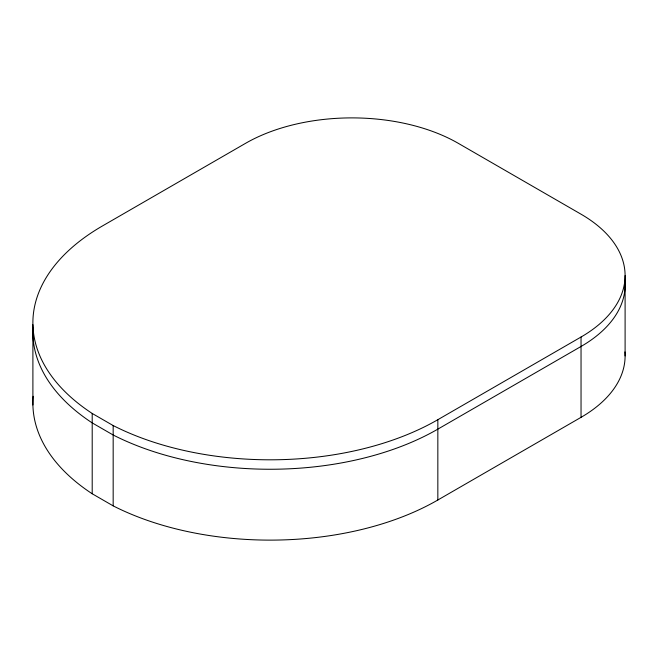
<?xml version="1.0" encoding="UTF-8"?>
<svg xmlns="http://www.w3.org/2000/svg" width="658" height="658" viewBox="0 0 658 658"><rect width="100%" height="100%" fill="white"/><g stroke="black" fill="none" stroke-linecap="round" stroke-linejoin="round"><path stroke-width="0.99" d="M92.202 413.454L113.168 425.553A237.225 136.963 0 0 0 437.841 419.697L581.039 337.019A150.435 86.856 0 0 0 581.039 214.195L458.297 143.329A150.435 86.856 0 0 0 245.557 143.329L102.36 226.007A237.225 136.963 0 0 0 92.202 413.454L92.202 493.763L113.168 505.87A237.225 136.963 0 0 0 437.841 500.006L581.039 417.337A150.435 86.856 0 0 0 624.944 351.923M625.1 275.603L625.1 355.92M581.039 337.019L581.039 417.337M437.841 419.697L437.841 500.006M113.168 425.553L113.168 505.87M32.9 324.674L32.9 404.991M92.202 493.763A237.225 136.963 0 0 1 33.18 396.281M33.032 327.347A237.225 136.963 0 0 0 92.202 422.897L113.168 435.004A237.225 136.963 0 0 0 437.841 429.139L581.039 346.47A150.435 86.856 0 0 0 624.944 281.065"/></g></svg>
